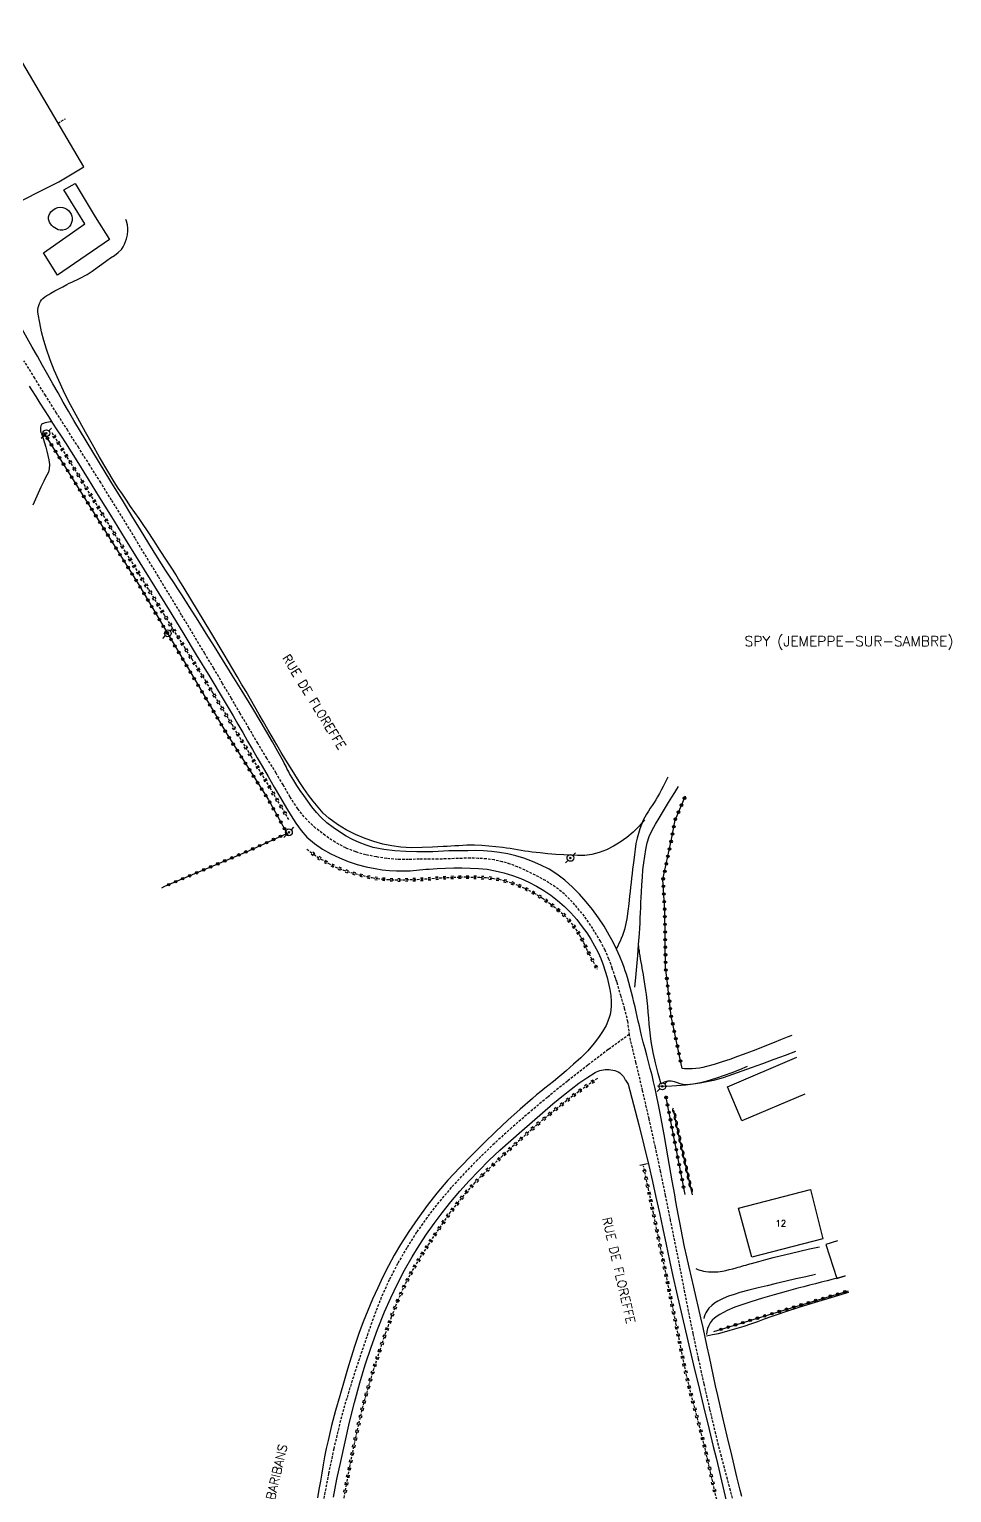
# Model space of a CAD drawing. Header units: millimetres. Extents: x 174000 to 175000, y 130000 to 130858.
# Drawn here: x 174373 to 174554.6, y 130569.5 to 130857.9 of the extents above; entities that cross this region are included whole.
import ezdxf
from ezdxf.enums import TextEntityAlignment as Align

# ---------------------------------------------------------------- set-up
doc = ezdxf.new("R2010")
doc.units = ezdxf.units.MM
doc.linetypes.add('DASHED', pattern=[0.75, 0.5, -0.25])
doc.layers.get('0').update_dxf_attribs({"linetype": 'CONTINUOUS'})
for name, color, linetype in [('W0001', 6, 'DASHED'), ('W0008', 7, 'CONTINUOUS'), ('W0017', 7, 'CONTINUOUS'), ('W0071', 7, 'CONTINUOUS'), ('W0101', 7, 'CONTINUOUS'), ('W0104', 1, 'CONTINUOUS'), ('W0112', 1, 'DASHED'), ('W0120', 7, 'CONTINUOUS'), ('W0130', 7, 'CONTINUOUS'), ('W0211', 2, 'CONTINUOUS'), ('W0214', 2, 'CONTINUOUS'), ('W0220', 5, 'DASHED'), ('W0310', 3, 'CONTINUOUS'), ('W0322', 7, 'CONTINUOUS'), ('W0323', 7, 'CONTINUOUS'), ('W0330', 7, 'CONTINUOUS'), ('W0473', 7, 'CONTINUOUS'), ('W0980', 7, 'CONTINUOUS'), ('W0989', 7, 'CONTINUOUS'), ('W0991', 7, 'CONTINUOUS')]:
    doc.layers.add(name, color=color, linetype=linetype)
doc.styles.get("Standard").update_dxf_attribs({"font": 'romans.shx', "width": 0.85})

# ---------------------------------------------------------------- blocks, each defined once
blk = doc.blocks.new('T473')
for p, q in [((-0.166667, 0.166667), (0.166667, -0.166667)), ((-0.166667, -0.166667), (0.166667, 0.166667)), ((0.500001, 0.500001), (1.000002, 1.000002)), ((-1.000002, -1.000002), (-0.500001, -0.500001))]:
    blk.add_line(p, q)
blk.add_ellipse((0, 0), major_axis=(0.471405, 0.471405), ratio=1, start_param=5.4977871438, end_param=11.780972451)
blk = doc.blocks.new('t310o')
at = {"color": 0, "linetype": 'Continuous'}
for centre, start, end in [((-0.5, 0.38), 216.8699, 323.1304), ((0.5, -0.37), 36.8699, 143.1303)]:
    blk.add_arc(centre, 0.625, start, end, dxfattribs=at)
blk = doc.blocks.new('t323o')
at = {"color": 0, "linetype": 'Continuous'}
for radius in [0.25, 0.15]:
    blk.add_circle((0, 0), radius, dxfattribs=at)
blk = doc.blocks.new('t322o')
at = {"color": 0, "linetype": 'Continuous'}
for radius in [0.25, 0.15]:
    blk.add_circle((0, 0), radius, dxfattribs=at)
blk = doc.blocks.new('t220o')
at = {"color": 0, "linetype": 'Continuous'}
for p, q in [((-0.25, 0.25), (0.25, 0.25)), ((-0.25, -0.25), (0.25, -0.25))]:
    blk.add_line(p, q, dxfattribs=at)

msp = doc.modelspace()

# ---------------------------------------------------------------- linework, layer by layer
at = {"layer": 'W0001'}
for points in [[(174488.38, 130671), (174487.8, 130672.84), (174487.13, 130674.65), (174486.36, 130676.43), (174485.47, 130678.15), (174483.96, 130680.66), (174482.29, 130683.09), (174480.43, 130685.37), (174478.35, 130687.46), (174476.57, 130688.89), (174474.65, 130690.12), (174472.65, 130691.19), (174470.61, 130692.18), (174469.15, 130692.81), (174467.66, 130693.38), (174466.13, 130693.84), (174464.56, 130694.18), (174462.98, 130694.39), (174461.4, 130694.5), (174459.81, 130694.53), (174458.22, 130694.5), (174456.65, 130694.45), (174455.07, 130694.39), (174453.49, 130694.35), (174451.92, 130694.34), (174449.79, 130694.33), (174447.65, 130694.27), (174445.5, 130694.28), (174443.37, 130694.46), (174441.32, 130694.78), (174439.27, 130695.2), (174437.26, 130695.78), (174435.32, 130696.56), (174433.21, 130697.68), (174431.21, 130698.99), (174429.33, 130700.48), (174427.6, 130702.13), (174425.84, 130704.26), (174424.33, 130706.59), (174422.95, 130708.98), (174421.56, 130711.32), (174419.75, 130714.24), (174417.98, 130717.17), (174416.23, 130720.11), (174414.49, 130723.07), (174412.76, 130726.02), (174411.03, 130728.98), (174409.29, 130731.93), (174407.53, 130734.87), (174402.97, 130742.45), (174398.4, 130750.02), (174393.8, 130757.58), (174389.17, 130765.11), (174387.03, 130768.56), (174384.87, 130771.99), (174382.7, 130775.41), (174380.53, 130778.83), (174378.35, 130782.26), (174376.19, 130785.68), (174374.04, 130789.12), (174371.91, 130792.57)], [(174488.38, 130671), (174488.45, 130670.76), (174488.52, 130670.52), (174488.59, 130670.27), (174488.66, 130670.03), (174489.4, 130667.52), (174490.16, 130664.99), (174490.78, 130662.42), (174491.12, 130659.79)], [(174491.12, 130659.79), (174487.01, 130656.81), (174482.95, 130653.75), (174478.95, 130650.61), (174475.01, 130647.4), (174471.48, 130644.44), (174467.99, 130641.43), (174464.57, 130638.33), (174461.26, 130635.11), (174458.63, 130632.4), (174456.08, 130629.62), (174453.62, 130626.74), (174451.31, 130623.75), (174449.24, 130620.8), (174447.31, 130617.75), (174445.51, 130614.63), (174443.85, 130611.43), (174442.3, 130607.98), (174440.93, 130604.46), (174439.67, 130600.9), (174438.45, 130597.33), (174437.26, 130593.78), (174436.12, 130590.2), (174435.06, 130586.61), (174434.08, 130582.99), (174432.93, 130578.14), (174431.91, 130573.26), (174430.97, 130568.36)], [(174511.63, 130567.7), (174511.05, 130569.93), (174510.46, 130572.15), (174509.87, 130574.38), (174509.29, 130576.6), (174508.72, 130578.83), (174508.17, 130581.07), (174507.01, 130586), (174505.88, 130590.94), (174504.79, 130595.89), (174503.73, 130600.84), (174503.27, 130603.03), (174502.83, 130605.23), (174502.39, 130607.42), (174501.96, 130609.62), (174501.54, 130611.81), (174501.11, 130614.01), (174500.68, 130616.21), (174500.24, 130618.4), (174499.27, 130623.2), (174498.3, 130628.01), (174497.31, 130632.81), (174496.28, 130637.6), (174495.04, 130643.16), (174493.77, 130648.71), (174492.46, 130654.26), (174491.12, 130659.79)]]:
    msp.add_lwpolyline(points, dxfattribs=at)
at = {"layer": 'W0008'}
for points in [[(174490.76, 130671), (174490.56, 130671.68), (174490.34, 130672.35), (174490.11, 130673.02), (174489.87, 130673.69), (174489.28, 130675.15), (174488.64, 130676.59), (174487.94, 130678.01), (174487.18, 130679.39), (174486.16, 130681.11), (174485.07, 130682.78), (174483.9, 130684.41), (174482.65, 130685.96), (174481.33, 130687.44), (174479.94, 130688.85), (174478.46, 130690.18), (174476.88, 130691.38), (174475.34, 130692.35), (174473.72, 130693.18), (174472.06, 130693.91), (174470.36, 130694.54), (174468.8, 130695.01), (174467.21, 130695.38), (174465.61, 130695.67), (174464, 130695.88), (174462.44, 130696), (174460.88, 130696.03), (174459.31, 130696.01), (174457.75, 130696), (174456.69, 130695.98), (174455.63, 130695.95), (174454.57, 130695.9), (174453.52, 130695.85), (174452.46, 130695.8), (174451.4, 130695.77), (174450.34, 130695.76), (174449.28, 130695.78), (174447.12, 130695.87), (174444.97, 130695.99), (174442.81, 130696.23), (174440.68, 130696.66), (174439.3, 130697.08), (174437.96, 130697.61), (174436.65, 130698.22), (174435.39, 130698.9), (174434.08, 130699.7), (174432.81, 130700.58), (174431.6, 130701.53), (174430.45, 130702.55), (174429.5, 130703.56), (174428.63, 130704.63), (174427.81, 130705.74), (174427.01, 130706.86), (174426.32, 130707.84), (174425.67, 130708.84), (174425.04, 130709.85), (174424.43, 130710.88), (174424.24, 130711.21), (174424.06, 130711.55), (174423.88, 130711.89), (174423.71, 130712.23), (174423.54, 130712.58), (174423.36, 130712.92), (174423.19, 130713.26), (174423.01, 130713.6), (174421.94, 130715.53), (174420.86, 130717.44), (174419.76, 130719.35), (174418.65, 130721.25), (174416.78, 130724.37), (174414.87, 130727.48), (174412.95, 130730.58), (174411.02, 130733.67), (174409.42, 130736.24), (174407.82, 130738.81), (174406.21, 130741.38), (174404.59, 130743.94), (174403.8, 130745.17), (174403, 130746.4), (174402.21, 130747.63), (174401.41, 130748.86), (174400.61, 130750.08), (174399.81, 130751.31), (174399.02, 130752.55), (174398.24, 130753.78), (174396.54, 130756.52), (174394.85, 130759.26), (174393.17, 130762.02), (174391.5, 130764.77), (174389.04, 130768.77), (174386.58, 130772.77), (174384.14, 130776.78), (174381.73, 130780.82), (174380.69, 130782.61), (174379.66, 130784.41), (174378.63, 130786.21), (174377.62, 130788.02), (174376.6, 130789.82), (174375.59, 130791.63), (174374.57, 130793.44), (174373.55, 130795.24), (174371.54, 130798.78)], [(174372.94, 130787.58), (174373.41, 130786.81), (174374.22, 130785.5), (174375.05, 130784.19), (174375.88, 130782.88), (174376.72, 130781.58), (174377.56, 130780.28), (174378.4, 130778.98), (174379.24, 130777.68), (174380.07, 130776.37), (174382.31, 130772.81), (174384.53, 130769.24), (174386.75, 130765.67), (174388.96, 130762.1), (174391.86, 130757.43), (174394.74, 130752.75), (174397.62, 130748.07), (174400.5, 130743.39), (174403.18, 130739.02), (174405.86, 130734.64), (174408.52, 130730.25), (174411.16, 130725.85), (174412.13, 130724.21), (174413.09, 130722.56), (174414.05, 130720.92), (174415, 130719.27), (174415.95, 130717.62), (174416.91, 130715.97), (174417.86, 130714.32), (174418.81, 130712.67), (174420.02, 130710.6), (174421.22, 130708.52), (174422.43, 130706.45), (174423.64, 130704.38)], [(174423.64, 130704.38), (174424.55, 130702.9), (174425.47, 130701.41), (174426.48, 130699.97), (174427.66, 130698.66), (174429.11, 130697.41), (174430.7, 130696.34), (174432.36, 130695.42), (174434.07, 130694.59), (174435.77, 130693.89), (174437.52, 130693.31), (174439.3, 130692.85), (174441.09, 130692.47), (174442.48, 130692.26), (174443.88, 130692.12), (174445.29, 130692.06), (174446.69, 130692.03), (174447.32, 130692.04), (174447.95, 130692.07), (174448.57, 130692.12), (174449.2, 130692.17), (174449.82, 130692.23), (174450.45, 130692.29), (174451.07, 130692.35), (174451.7, 130692.39), (174453.32, 130692.48), (174454.93, 130692.57), (174456.55, 130692.63), (174458.17, 130692.63), (174459.82, 130692.59), (174461.47, 130692.5), (174463.12, 130692.34), (174464.75, 130692.07), (174466.46, 130691.66), (174468.13, 130691.15), (174469.77, 130690.53), (174471.38, 130689.82), (174472.87, 130689.05), (174474.31, 130688.19), (174475.7, 130687.25), (174477.03, 130686.21), (174478.36, 130685.03), (174479.61, 130683.76), (174480.78, 130682.42), (174481.89, 130681.03), (174482.76, 130679.82), (174483.57, 130678.56), (174484.31, 130677.26), (174484.99, 130675.93), (174485.52, 130674.74), (174485.99, 130673.53), (174486.4, 130672.29), (174486.76, 130671.04), (174486.77, 130671.03), (174486.77, 130671.02), (174486.77, 130671.01), (174486.77, 130671)], [(174486.77, 130671), (174487.06, 130669.85), (174487.31, 130668.68), (174487.48, 130667.5), (174487.56, 130666.31), (174487.56, 130665.46), (174487.5, 130664.6), (174487.37, 130663.74), (174487.14, 130662.91), (174486.59, 130661.59), (174485.88, 130660.35), (174485.08, 130659.18), (174484.23, 130658.05), (174482.95, 130656.58), (174481.57, 130655.21), (174480.13, 130653.91), (174478.68, 130652.62), (174477.87, 130651.92), (174477.05, 130651.23), (174476.22, 130650.55), (174475.38, 130649.89), (174474.53, 130649.23), (174473.7, 130648.56), (174472.87, 130647.88), (174472.05, 130647.18), (174469.62, 130645.05), (174467.22, 130642.88), (174464.85, 130640.68), (174462.53, 130638.43), (174460.12, 130636.02), (174457.75, 130633.59), (174455.43, 130631.09), (174453.22, 130628.5), (174451.31, 130626.06), (174449.48, 130623.55), (174447.73, 130620.99), (174446.07, 130618.37), (174444.86, 130616.3), (174443.71, 130614.19), (174442.63, 130612.05), (174441.6, 130609.88), (174440.59, 130607.66), (174439.64, 130605.4), (174438.73, 130603.13), (174437.88, 130600.84), (174437.09, 130598.53), (174436.35, 130596.2), (174435.65, 130593.86), (174434.97, 130591.52), (174434.13, 130588.6), (174433.3, 130585.68), (174432.52, 130582.75), (174431.81, 130579.8), (174431.46, 130578.19), (174431.14, 130576.58), (174430.85, 130574.97), (174430.56, 130573.35), (174430.29, 130571.74), (174430.01, 130570.12), (174429.73, 130568.5)], [(174513.32, 130568.71), (174512.99, 130570), (174512.67, 130571.3), (174512.35, 130572.59), (174511.39, 130576.6), (174510.44, 130580.6), (174509.5, 130584.6), (174508.58, 130588.62), (174508.15, 130590.53), (174507.73, 130592.45), (174507.32, 130594.37), (174506.91, 130596.29), (174506.5, 130598.22), (174506.09, 130600.14), (174505.67, 130602.06), (174505.25, 130603.98), (174504.8, 130605.98), (174504.33, 130607.97), (174503.86, 130609.97), (174503.39, 130611.97), (174502.93, 130613.96), (174502.47, 130615.96), (174502.03, 130617.97), (174501.6, 130619.97), (174501.33, 130621.34), (174501.07, 130622.71), (174500.82, 130624.08), (174500.57, 130625.45), (174500.33, 130626.83), (174500.09, 130628.2), (174499.85, 130629.57), (174499.6, 130630.94), (174498.79, 130635.5), (174498, 130640.07), (174497.17, 130644.63), (174496.24, 130649.16), (174495.94, 130650.48), (174495.62, 130651.78), (174495.28, 130653.09), (174494.93, 130654.39), (174494.59, 130655.69), (174494.24, 130656.99), (174493.9, 130658.29), (174493.57, 130659.6), (174493.35, 130660.53), (174493.13, 130661.47), (174492.92, 130662.41), (174492.71, 130663.34), (174492.5, 130664.28), (174492.28, 130665.22), (174492.05, 130666.15), (174491.82, 130667.08), (174491.56, 130668.06), (174491.3, 130669.04), (174491.04, 130670.02), (174490.76, 130671)], [(174432.86, 130568.63), (174433.56, 130572.14), (174434.3, 130575.64), (174435.16, 130579.53), (174436.05, 130583.41), (174437.01, 130587.27), (174438.07, 130591.11), (174439.15, 130594.66), (174440.3, 130598.18), (174441.56, 130601.67), (174442.93, 130605.12), (174444.15, 130607.9), (174445.46, 130610.64), (174446.85, 130613.34), (174448.35, 130615.99), (174449.73, 130618.23), (174451.19, 130620.42), (174452.73, 130622.56), (174454.31, 130624.66), (174456.02, 130626.81), (174457.79, 130628.91), (174459.62, 130630.95), (174461.5, 130632.95), (174463.55, 130634.99), (174465.66, 130636.96), (174467.81, 130638.89), (174469.96, 130640.81), (174471.99, 130642.6), (174474.03, 130644.38), (174476.09, 130646.13), (174478.2, 130647.82), (174479.7, 130649), (174481.21, 130650.17), (174482.77, 130651.28), (174484.41, 130652.27), (174484.71, 130652.42), (174485.02, 130652.56), (174485.34, 130652.68), (174485.67, 130652.77), (174486.04, 130652.84), (174486.42, 130652.88), (174486.79, 130652.89), (174487.17, 130652.87), (174487.53, 130652.84), (174487.9, 130652.79), (174488.27, 130652.71), (174488.62, 130652.58), (174488.95, 130652.41), (174489.26, 130652.21), (174489.54, 130651.98), (174489.81, 130651.72), (174489.9, 130651.61), (174489.98, 130651.5), (174490.06, 130651.38), (174490.12, 130651.25), (174490.19, 130651.13), (174490.25, 130651), (174490.32, 130650.88), (174490.39, 130650.76), (174490.52, 130650.57), (174490.64, 130650.38), (174490.76, 130650.19), (174490.89, 130650)], [(174490.89, 130650), (174491.96, 130646), (174493, 130641.99), (174494, 130637.97), (174494.97, 130633.95), (174495.69, 130630.84), (174496.38, 130627.73), (174497.06, 130624.62), (174497.72, 130621.5), (174498.38, 130618.38), (174499.04, 130615.27), (174499.72, 130612.15), (174500.41, 130609.04), (174501.53, 130604.24), (174502.67, 130599.43), (174503.82, 130594.64), (174504.97, 130589.84), (174505.51, 130587.59), (174506.05, 130585.34), (174506.59, 130583.09), (174507.14, 130580.85), (174507.68, 130578.6), (174508.22, 130576.35), (174508.75, 130574.1), (174509.28, 130571.85), (174510.46, 130566.77)]]:
    msp.add_lwpolyline(points, dxfattribs=at)
at = {"layer": 'W0017'}
for points in [[(174498.75, 130710.47), (174498.49, 130709.98), (174498.14, 130709.31), (174497.79, 130708.64), (174497.44, 130707.97), (174497.08, 130707.3), (174496.71, 130706.64), (174496.37, 130706.06), (174496.01, 130705.49), (174495.64, 130704.93), (174495.26, 130704.37), (174494.9, 130703.8), (174494.54, 130703.22), (174494.21, 130702.64), (174493.9, 130702.03), (174493.53, 130701.17), (174493.21, 130700.3), (174492.93, 130699.41), (174492.69, 130698.51), (174492.46, 130697.42), (174492.29, 130696.33), (174492.15, 130695.23), (174492.01, 130694.13), (174491.9, 130693.25), (174491.8, 130692.37), (174491.7, 130691.49), (174491.6, 130690.6), (174491.51, 130689.72), (174491.41, 130688.84), (174491.31, 130687.96), (174491.2, 130687.07), (174491.02, 130685.57), (174490.85, 130684.06), (174490.64, 130682.55), (174490.34, 130681.06), (174490.18, 130680.46), (174489.99, 130679.86), (174489.78, 130679.28), (174489.55, 130678.7), (174489.34, 130678.19), (174489.11, 130677.7), (174488.87, 130677.21), (174488.61, 130676.73)], [(174492.42, 130671), (174492.62, 130673.18), (174492.81, 130675.36), (174492.98, 130677.54), (174493.14, 130679.72), (174493.2, 130680.73), (174493.26, 130681.75), (174493.3, 130682.77), (174493.35, 130683.79), (174493.39, 130684.81), (174493.44, 130685.82), (174493.49, 130686.84), (174493.55, 130687.86), (174493.63, 130689.31), (174493.72, 130690.76), (174493.83, 130692.21), (174494, 130693.65), (174494.19, 130694.95), (174494.4, 130696.25), (174494.68, 130697.54), (174495.08, 130698.8), (174495.63, 130700.05), (174496.29, 130701.24), (174497, 130702.39), (174497.7, 130703.55), (174498.28, 130704.55), (174498.88, 130705.54), (174499.49, 130706.53), (174500.11, 130707.51), (174500.51, 130708.13), (174500.84, 130708.63)], [(174492.23, 130669.12), (174492.42, 130671)], [(174514.34, 130653.46), (174512.86, 130652.83), (174511.37, 130652.23), (174509.86, 130651.68), (174508.34, 130651.17), (174507.3, 130650.84), (174506.24, 130650.54), (174505.18, 130650.27), (174504.1, 130650.06), (174502.26, 130649.8), (174500.41, 130649.64), (174498.56, 130649.57), (174496.7, 130649.59)], [(174504.26, 130613.65), (174504.63, 130613.5), (174505.01, 130613.37), (174505.39, 130613.26), (174505.78, 130613.17), (174506.25, 130613.08), (174506.72, 130613.03), (174507.2, 130613), (174507.67, 130612.99), (174508.12, 130613), (174508.57, 130613.04), (174509.02, 130613.09), (174509.47, 130613.16), (174510.15, 130613.29), (174510.83, 130613.45), (174511.51, 130613.63), (174512.18, 130613.8), (174512.56, 130613.91), (174512.95, 130614.02), (174513.33, 130614.13), (174513.71, 130614.24), (174514.09, 130614.36), (174514.47, 130614.47), (174514.86, 130614.58), (174515.24, 130614.69), (174516.64, 130615.07), (174518.05, 130615.45), (174519.46, 130615.81), (174520.87, 130616.17), (174522.8, 130616.64), (174524.73, 130617.1), (174526.66, 130617.54), (174528.6, 130617.97)], [(174527.85, 130612.49), (174525.91, 130612.06), (174523.97, 130611.61), (174522.03, 130611.16), (174520.09, 130610.7), (174518.3, 130610.28), (174516.5, 130609.87), (174514.71, 130609.42), (174512.94, 130608.91), (174511.83, 130608.57), (174510.71, 130608.22), (174509.6, 130607.79), (174508.56, 130607.24), (174507.95, 130606.83), (174507.37, 130606.37), (174506.84, 130605.84), (174506.39, 130605.26), (174506.19, 130604.92), (174506.03, 130604.55), (174505.92, 130604.17), (174505.85, 130603.79)]]:
    msp.add_lwpolyline(points, dxfattribs=at)
at = {"layer": 'W0071'}
msp.add_lwpolyline([(174377.42, 130780.52), (174377.09, 130780.5), (174376.75, 130780.46), (174376.42, 130780.4), (174376.1, 130780.32), (174375.92, 130780.28), (174375.73, 130780.23), (174375.55, 130780.16), (174375.39, 130780.03), (174375.24, 130779.76), (174375.16, 130779.47), (174375.14, 130779.17), (174375.15, 130778.89), (174375.16, 130778.78), (174375.19, 130778.67), (174375.22, 130778.56), (174375.26, 130778.45), (174375.3, 130778.35), (174375.34, 130778.25), (174375.38, 130778.15), (174375.42, 130778.04), (174375.69, 130777.22), (174375.96, 130776.39), (174376.22, 130775.56), (174376.44, 130774.72), (174376.63, 130773.88), (174376.82, 130773.03), (174376.94, 130772.14), (174376.9, 130771.26), (174376.72, 130770.61), (174376.43, 130769.99), (174376.1, 130769.41), (174375.81, 130768.83), (174375.26, 130767.64), (174374.72, 130766.46), (174374.17, 130765.27), (174373.63, 130764.08)], dxfattribs=at)
at = {"layer": 'W0101'}
msp.add_lwpolyline([(174515.29, 130615.91), (174512.64, 130625.55), (174526.83, 130629.24), (174529.26, 130619.54)], close=True, dxfattribs=at)
at = {"layer": 'W0104'}
for points in [[(174361.72, 130816.86), (174368.95, 130821.05), (174368.24, 130822.48), (174378.75, 130827.84), (174383.7, 130830.77), (174367.76, 130857.89), (174363.02, 130855.54), (174362.38, 130856.79), (174356.74, 130853.52), (174367.7, 130834.16), (174363.22, 130831.79), (174359.41, 130838.36), (174360.15, 130838.87), (174357.92, 130842.92), (174357.21, 130842.48), (174351.4, 130852.55), (174348.32, 130853.72), (174346.07, 130854.13), (174346.07, 130854.13)], [(174510.47, 130649.49), (174524.12, 130655.3)], [(174525.73, 130648.06), (174513.32, 130642.78), (174510.47, 130649.49)], [(174532.15, 130619.14), (174529.83, 130618.4), (174531.99, 130611.73)], [(174531.99, 130611.73), (174533.69, 130612.23)]]:
    msp.add_lwpolyline(points, dxfattribs=at)
msp.add_lwpolyline([(174382.03, 130827.5), (174385.96, 130820.95), (174388.78, 130816.47), (174378.51, 130809.45), (174375.77, 130813.81), (174383.91, 130819.53), (174379.74, 130826.27)], close=True, dxfattribs=at)
at = {"layer": 'W0112'}
msp.add_lwpolyline([(174378.62, 130839.41), (174380.08, 130840.23)], dxfattribs=at)
at = {"layer": 'W0120'}
msp.add_lwpolyline([(174494.74, 130634.28), (174493.21, 130633.99)], dxfattribs=at)
at = {"layer": 'W0130'}
msp.add_lwpolyline([(174376.81, 130820.28, -0.150737), (174376.82, 130821.15, -0.095315), (174377.23, 130821.89, -0.216302), (174379.11, 130822.82, -0.204189), (174380.7, 130822.17, -0.186916), (174381.39, 130820.64, -0.202853), (174380.9, 130819.05, -0.255566), (174379.07, 130818.29, -0.283584), (174376.81, 130820.28)], format="xyb", dxfattribs=at)
at = {"layer": 'W0211'}
msp.add_lwpolyline([(174523.16, 130659.61), (174522.23, 130659.23), (174520.94, 130658.72), (174519.65, 130658.21), (174517.86, 130657.5), (174516.07, 130656.78), (174514.27, 130656.09), (174512.46, 130655.42), (174510.95, 130654.89), (174509.43, 130654.37), (174507.89, 130653.88), (174506.34, 130653.47), (174505.64, 130653.31), (174504.94, 130653.17), (174504.23, 130653.07), (174503.51, 130653), (174503.01, 130652.99), (174502.52, 130653), (174502.02, 130653.03), (174501.53, 130653.09)], dxfattribs=at)
at = {"layer": 'W0214'}
for points in [[(174494.02, 130671), (174493.92, 130671.61), (174493.81, 130672.22), (174493.7, 130672.84), (174493.6, 130673.45), (174493.49, 130674.06), (174493.38, 130674.67), (174493.28, 130675.29), (174493.18, 130675.9), (174493.12, 130676.3), (174493.05, 130676.7), (174492.99, 130677.1), (174492.93, 130677.51)], [(174497.42, 130650.03), (174496.84, 130652.09), (174496.32, 130654.18), (174495.87, 130656.27), (174495.48, 130658.38), (174495.31, 130659.54), (174495.17, 130660.69), (174495.06, 130661.85), (174494.97, 130663.01), (174494.88, 130664.18), (174494.79, 130665.33), (174494.68, 130666.49), (174494.54, 130667.65), (174494.42, 130668.49), (174494.3, 130669.33), (174494.16, 130670.16), (174494.02, 130671)], [(174523.86, 130656.44), (174521.85, 130655.66), (174519.61, 130654.83), (174517.37, 130654.03), (174515.12, 130653.23), (174513.3, 130652.57), (174511.47, 130651.9), (174509.63, 130651.27), (174507.76, 130650.75), (174506.42, 130650.45), (174505.08, 130650.2), (174503.73, 130650.02), (174502.36, 130649.9), (174501.77, 130649.94), (174501.18, 130650.09), (174500.62, 130650.28), (174500.07, 130650.45), (174499.41, 130650.56), (174498.73, 130650.57), (174498.04, 130650.42), (174497.42, 130650.05), (174497.42, 130650.04), (174497.42, 130650.04), (174497.42, 130650.03), (174497.42, 130650.03)], [(174533.69, 130612.2), (174533.56, 130612.16), (174532.42, 130611.84), (174531.27, 130611.54), (174530.12, 130611.24), (174528.96, 130610.95), (174527.81, 130610.67), (174526.66, 130610.38), (174525.51, 130610.08), (174524.36, 130609.77), (174522.03, 130609.14), (174519.7, 130608.5), (174517.38, 130607.83), (174515.08, 130607.08), (174513.52, 130606.56), (174511.96, 130606.02), (174510.42, 130605.39), (174508.95, 130604.6), (174508.44, 130604.26), (174507.94, 130603.89), (174507.49, 130603.46), (174507.1, 130602.96), (174506.8, 130602.43), (174506.57, 130601.86), (174506.42, 130601.27), (174506.35, 130600.66)]]:
    msp.add_lwpolyline(points, dxfattribs=at)
at = {"layer": 'W0220'}
for points in [[(174424.1, 130702.13), (174420.38, 130708.4), (174416.64, 130714.66), (174412.88, 130720.9), (174409.1, 130727.13), (174407.77, 130729.31), (174406.43, 130731.48), (174405.08, 130733.65), (174403.73, 130735.82), (174402.38, 130737.98), (174401.03, 130740.15), (174399.68, 130742.31), (174398.34, 130744.48), (174396.46, 130747.53), (174394.59, 130750.57), (174392.72, 130753.62), (174390.85, 130756.67), (174388.99, 130759.72), (174387.12, 130762.77), (174385.24, 130765.81), (174383.37, 130768.86), (174381.89, 130771.25), (174380.4, 130773.64), (174378.92, 130776.02), (174377.43, 130778.4)], [(174427.65, 130696.33), (174428.98, 130695.3), (174430.39, 130694.37), (174431.85, 130693.52), (174433.36, 130692.78), (174434.85, 130692.17), (174436.38, 130691.68), (174437.93, 130691.26), (174439.48, 130690.9), (174440.5, 130690.7), (174441.53, 130690.53), (174442.57, 130690.41), (174443.6, 130690.33), (174445.04, 130690.27), (174446.48, 130690.27), (174447.91, 130690.31), (174449.34, 130690.36), (174450.07, 130690.39), (174450.8, 130690.44), (174451.52, 130690.49), (174452.25, 130690.54), (174452.98, 130690.6), (174453.7, 130690.65), (174454.43, 130690.7), (174455.16, 130690.73), (174456.49, 130690.78), (174457.82, 130690.82), (174459.15, 130690.84), (174460.49, 130690.81), (174461.72, 130690.76), (174462.96, 130690.7), (174464.2, 130690.58), (174465.43, 130690.37), (174466.76, 130690.04), (174468.07, 130689.64), (174469.35, 130689.16), (174470.6, 130688.6), (174472.34, 130687.69), (174474.02, 130686.67), (174475.64, 130685.55), (174477.17, 130684.32), (174478.23, 130683.34), (174479.21, 130682.29), (174480.12, 130681.18), (174480.96, 130680.01), (174481.29, 130679.5), (174481.59, 130678.98), (174481.87, 130678.45), (174482.14, 130677.91), (174482.39, 130677.36), (174482.65, 130676.82), (174482.91, 130676.28), (174483.18, 130675.74), (174483.59, 130674.97), (174484, 130674.19), (174484.41, 130673.42), (174484.83, 130672.65)], [(174484.85, 130651.12), (174482.43, 130649.42), (174480.05, 130647.67), (174477.71, 130645.87), (174475.4, 130644.03), (174473.05, 130642.06), (174470.74, 130640.05), (174468.47, 130637.99), (174466.23, 130635.91), (174464.37, 130634.17), (174462.53, 130632.41), (174460.73, 130630.6), (174459.02, 130628.71), (174457.41, 130626.76), (174455.88, 130624.75), (174454.42, 130622.68), (174453, 130620.6), (174451.38, 130618.13), (174449.79, 130615.64), (174448.29, 130613.09), (174446.92, 130610.46), (174445.5, 130607.31), (174444.25, 130604.09), (174443.09, 130600.84), (174441.98, 130597.58), (174441.02, 130594.65), (174440.11, 130591.71), (174439.26, 130588.75), (174438.47, 130585.78), (174437.78, 130582.94), (174437.15, 130580.09), (174436.56, 130577.23), (174435.99, 130574.37), (174435.39, 130571.15), (174434.82, 130567.92)], [(174508.36, 130568.14), (174508.04, 130569.52), (174507.73, 130570.91), (174507.42, 130572.29), (174507.11, 130573.68), (174506.8, 130575.06), (174506.49, 130576.44), (174506.17, 130577.83), (174505.84, 130579.21), (174505.45, 130580.77), (174505.05, 130582.33), (174504.64, 130583.88), (174504.23, 130585.44), (174503.81, 130586.99), (174503.41, 130588.55), (174503.01, 130590.11), (174502.64, 130591.68), (174502.02, 130594.5), (174501.44, 130597.33), (174500.88, 130600.17), (174500.31, 130603.01), (174500, 130604.54), (174499.69, 130606.07), (174499.38, 130607.6), (174499.07, 130609.13), (174498.77, 130610.65), (174498.46, 130612.18), (174498.15, 130613.71), (174497.83, 130615.24), (174496.87, 130619.91), (174495.91, 130624.58), (174494.93, 130629.25), (174493.95, 130633.92)]]:
    msp.add_lwpolyline(points, dxfattribs=at)
at = {"layer": 'W0310'}
msp.add_lwpolyline([(174503.6, 130628.2), (174503.05, 130630.5), (174502.51, 130632.8), (174501.99, 130635.11), (174501.47, 130637.41), (174501.06, 130639.27), (174500.66, 130641.13), (174500.27, 130642.99), (174499.89, 130644.85)], dxfattribs=at)
at = {"layer": 'W0322'}
for points in [[(174375.78, 130778.45), (174384.26, 130764.91), (174394.54, 130748.41), (174401.95, 130735.83), (174411.91, 130718.94), (174420.05, 130706.05), (174423.95, 130699.03)], [(174498.52, 130671), (174498.3, 130672.93), (174498.13, 130684.24), (174497.78, 130690.31), (174499.4, 130697.97), (174500.15, 130702.05), (174502.21, 130706.81)], [(174501.53, 130653.09), (174499.39, 130663.38), (174498.52, 130671)], [(174507.77, 130601.25), (174522.42, 130605.74), (174534.34, 130609.28)]]:
    msp.add_lwpolyline(points, dxfattribs=at)
at = {"layer": 'W0323'}
for points in [[(174399.04, 130688.72), (174399.67, 130689), (174416.32, 130696.07), (174423.66, 130699.39)], [(174502.12, 130628.24), (174498.33, 130647.68)]]:
    msp.add_lwpolyline(points, dxfattribs=at)
at = {"layer": 'W0330'}
for points in [[(174374.7, 130801.76), (174374.66, 130802.19), (174374.66, 130802.62), (174374.72, 130803.05), (174374.83, 130803.47), (174374.97, 130803.85), (174375.16, 130804.21), (174375.38, 130804.54), (174375.65, 130804.85), (174376, 130805.16), (174376.4, 130805.41), (174376.82, 130805.63), (174377.22, 130805.86), (174377.99, 130806.31), (174378.77, 130806.74), (174379.55, 130807.16), (174380.34, 130807.58), (174380.84, 130807.83), (174381.34, 130808.07), (174381.84, 130808.3), (174382.35, 130808.53), (174382.85, 130808.77), (174383.35, 130809.01), (174383.85, 130809.27), (174384.33, 130809.54), (174385.34, 130810.2), (174386.31, 130810.91), (174387.27, 130811.63), (174388.23, 130812.35), (174388.96, 130812.85), (174389.72, 130813.33), (174390.45, 130813.87), (174391.1, 130814.51), (174391.44, 130815), (174391.71, 130815.52), (174391.93, 130816.07), (174392.11, 130816.62), (174392.18, 130816.87), (174392.24, 130817.13), (174392.29, 130817.38), (174392.33, 130817.64), (174392.36, 130817.9), (174392.38, 130818.16), (174392.39, 130818.42), (174392.38, 130818.68), (174392.29, 130819.37), (174392.12, 130820.05), (174392.01, 130820.42)], [(174494.13, 130702.07), (174493.08, 130700.84), (174491.93, 130699.69), (174490.69, 130698.64), (174489.37, 130697.7), (174488.05, 130696.91), (174486.67, 130696.21), (174485.24, 130695.65), (174483.74, 130695.24), (174482.36, 130695.06), (174480.97, 130695.05), (174479.59, 130695.13), (174478.23, 130695.2), (174476.68, 130695.28), (174475.12, 130695.4), (174473.58, 130695.56), (174472.03, 130695.73), (174471.3, 130695.83), (174470.58, 130695.93), (174469.86, 130696.05), (174469.14, 130696.17), (174468.41, 130696.29), (174467.69, 130696.41), (174466.97, 130696.52), (174466.24, 130696.61), (174464.85, 130696.77), (174463.46, 130696.92), (174462.07, 130697.03), (174460.67, 130697.09), (174459.9, 130697.09), (174459.12, 130697.07), (174458.34, 130697.04), (174457.57, 130696.99), (174456.79, 130696.94), (174456.02, 130696.89), (174455.24, 130696.85), (174454.47, 130696.82), (174452.4, 130696.73), (174450.32, 130696.62), (174448.24, 130696.58), (174446.16, 130696.71), (174444.37, 130696.96), (174442.59, 130697.32), (174440.84, 130697.8), (174439.13, 130698.4), (174437.24, 130699.2), (174435.4, 130700.12), (174433.64, 130701.18), (174431.98, 130702.39), (174430.85, 130703.42), (174429.83, 130704.56), (174428.88, 130705.75), (174427.96, 130706.95), (174427.02, 130708.26), (174426.13, 130709.62), (174425.27, 130711), (174424.41, 130712.38), (174423.49, 130713.87), (174422.59, 130715.38), (174421.7, 130716.9), (174420.81, 130718.42), (174419.94, 130719.9), (174419.08, 130721.39), (174418.22, 130722.88), (174417.37, 130724.37), (174416.51, 130725.87), (174415.65, 130727.36), (174414.79, 130728.84), (174413.92, 130730.33), (174411.33, 130734.7), (174408.73, 130739.06), (174406.11, 130743.4), (174403.47, 130747.74), (174402.93, 130748.63), (174402.38, 130749.52), (174401.82, 130750.41), (174401.27, 130751.29), (174400.02, 130753.24), (174398.76, 130755.19), (174397.5, 130757.13), (174396.22, 130759.06), (174395.41, 130760.27), (174394.59, 130761.47), (174393.76, 130762.67), (174392.93, 130763.86), (174392.11, 130765.06), (174391.29, 130766.26), (174390.49, 130767.47), (174389.71, 130768.7), (174388.23, 130771.12), (174386.8, 130773.57), (174385.41, 130776.04), (174384.03, 130778.52), (174382.91, 130780.52), (174381.79, 130782.54), (174380.71, 130784.57), (174379.7, 130786.64), (174378.77, 130788.65), (174377.89, 130790.69), (174377.07, 130792.76), (174376.35, 130794.86), (174375.83, 130796.56), (174375.39, 130798.28), (174375.01, 130800.01), (174374.7, 130801.76)], [(174506.38, 130600.41), (174507.55, 130600.64), (174508.71, 130600.89), (174509.87, 130601.18), (174511.02, 130601.49), (174512.38, 130601.89), (174513.74, 130602.33), (174515.09, 130602.78), (174516.43, 130603.26), (174517.77, 130603.73), (174519.11, 130604.21), (174520.45, 130604.67), (174521.8, 130605.12), (174524.82, 130606.09), (174527.85, 130607.03), (174530.89, 130607.96), (174533.92, 130608.88), (174534.4, 130609.02)]]:
    msp.add_lwpolyline(points, dxfattribs=at)

# ---------------------------------------------------------------- block references
at = {"layer": 'W0220'}
for p, rotation in [((174377.92, 130777.62), 121.9912846780733), ((174378.71, 130776.35), 121.9912846780733), ((174379.51, 130775.08), 121.913418549752), ((174380.3, 130773.8), 121.913418549752), ((174381.09, 130772.53), 121.8355475633305), ((174381.88, 130771.26), 121.8355475633305), ((174382.67, 130769.98), 121.7576717178958), ((174383.46, 130768.7), 121.6720334045659), ((174384.25, 130767.43), 121.6720334045659), ((174385.04, 130766.15), 121.6720334045659), ((174385.82, 130764.87), 121.5888341760264), ((174386.61, 130763.6), 121.5888341760264), ((174387.39, 130762.32), 121.5302588402999), ((174388.18, 130761.04), 121.5302588402999), ((174388.96, 130759.76), 121.5302588402999), ((174389.75, 130758.48), 121.4963074602161), ((174390.53, 130757.2), 121.4963074602161), ((174391.31, 130755.92), 121.4918746161476), ((174392.1, 130754.64), 121.4918746161476), ((174392.88, 130753.37), 121.5169603340284), ((174393.66, 130752.09), 121.5169603340284), ((174394.45, 130750.81), 121.5169603340284), ((174395.23, 130749.53), 121.5666700796165), ((174396.02, 130748.25), 121.5666700796165), ((174396.8, 130746.97), 121.6410037989751), ((174397.59, 130745.7), 121.6410037989751), ((174398.38, 130744.42), 121.7516858891793), ((174399.17, 130743.14), 121.7516858891793), ((174399.96, 130741.87), 121.8687253790091), ((174400.75, 130740.6), 121.8687253790091), ((174401.54, 130739.32), 121.9379841709318), ((174402.34, 130738.05), 121.9379841709318), ((174403.13, 130736.78), 121.9594619833467), ((174403.92, 130735.5), 121.9214980721232), ((174404.72, 130734.23), 121.9214980721232), ((174405.51, 130732.96), 121.8240933353366), ((174406.3, 130731.68), 121.8240933353366), ((174407.09, 130730.41), 121.6789100067659), ((174407.88, 130729.13), 121.4859486759994), ((174408.66, 130727.85), 121.4859486759994), ((174409.44, 130726.57), 121.2735760154722), ((174410.22, 130725.29), 121.2735760154722), ((174411, 130724.01), 121.2735760154722), ((174411.78, 130722.72), 121.2735760154722), ((174412.56, 130721.44), 121.2735760154722), ((174413.33, 130720.16), 121.0615837432883), ((174414.11, 130718.87), 121.0615837432883), ((174414.88, 130717.59), 121.0615837432883), ((174415.65, 130716.3), 121.0615837432883), ((174416.43, 130715.02), 121.0615837432883), ((174417.2, 130713.73), 120.8495951619414), ((174417.97, 130712.44), 120.8495951619414), ((174418.74, 130711.16), 120.8495951619414), ((174419.5, 130709.87), 120.8495951619414), ((174420.27, 130708.58), 120.8495951619414), ((174421.04, 130707.29), 120.63761027156), ((174421.8, 130706), 120.63761027156), ((174422.57, 130704.71), 120.63761027156), ((174423.33, 130703.42), 120.63761027156), ((174428.84, 130695.41), 322.5957626930126), ((174430.08, 130694.57), 326.2961505889165), ((174431.36, 130693.8), 329.9965370535211), ((174432.69, 130693.11), 333.6969220847141), ((174434.06, 130692.49), 337.8708982856211), ((174435.47, 130691.97), 342.036886065156), ((174436.9, 130691.54), 345.037390211713), ((174438.35, 130691.16), 346.865139575075), ((174439.82, 130690.83), 348.7625040664387), ((174441.29, 130690.57), 351.1354641797796), ((174442.78, 130690.4), 355.2806258429819), ((174444.28, 130690.3), 357.6630728078649), ((174445.78, 130690.27), 0.1183066588099093), ((174447.28, 130690.29), 1.55848758194448), ((174448.78, 130690.34), 1.980977363596308), ((174450.28, 130690.4), 3.386003595822635), ((174451.77, 130690.51), 4.375312487561866), ((174453.27, 130690.62), 4.11525724606796), ((174454.77, 130690.71), 2.718614055021368), ((174456.26, 130690.77), 2.167398920980236), ((174457.76, 130690.82), 1.736123240397675), ((174459.26, 130690.83), 358.8930604347385), ((174460.76, 130690.8), 357.8043061339299), ((174462.26, 130690.73), 356.9649436340459), ((174463.76, 130690.62), 354.4833302217147), ((174465.24, 130690.4), 350.3712276526932), ((174466.7, 130690.06), 346.2650527967582), ((174468.13, 130689.62), 339.3322562773319), ((174469.53, 130689.07), 335.7991409716961), ((174470.89, 130688.44), 332.4011034573955), ((174472.22, 130687.75), 332.4011034573955), ((174473.51, 130686.98), 329.018535182234), ((174474.76, 130686.16), 325.303309575447), ((174475.98, 130685.28), 321.2561551371678), ((174477.15, 130684.34), 321.2561551371678), ((174478.25, 130683.32), 312.9924406215041), ((174479.27, 130682.22), 309.3010957982623), ((174480.21, 130681.05), 305.9823923214935), ((174481.08, 130679.83), 302.8328774730658), ((174481.83, 130678.53), 297.7022844897142), ((174482.48, 130677.18), 295.1755579425483), ((174483.14, 130675.84), 296.9681731779862), ((174483.84, 130674.51), 297.8864279284699), ((174484.54, 130673.18), 298.1269168946796), ((174480.26, 130647.82), 216.3404777786907), ((174481.47, 130648.71), 216.3404777786907), ((174482.68, 130649.6), 215.1943595788188), ((174483.91, 130650.46), 215.1943595788188), ((174476.7, 130645.07), 218.6326972979181), ((174477.88, 130646), 217.4865903517932), ((174479.07, 130646.91), 217.4865903517932), ((174473.23, 130642.21), 219.8733716880082), ((174474.38, 130643.17), 219.8733716880082), ((174475.53, 130644.13), 218.6326972979181), ((174469.85, 130639.24), 222.1174054264357), ((174470.96, 130640.24), 221.1120178869816), ((174472.09, 130641.23), 221.1120178869816), ((174466.53, 130636.2), 222.8894371472961), ((174467.63, 130637.22), 222.8894371472961), ((174468.73, 130638.23), 222.1174054264357), ((174464.34, 130634.14), 223.6837813585631), ((174465.44, 130635.17), 223.2341982302979), ((174461.13, 130631), 225.180806469361), ((174462.18, 130632.06), 225.180806469361), ((174463.26, 130633.11), 223.6837813585631), ((174494.17, 130632.89), 101.8472409506896), ((174494.48, 130631.42), 101.8472409506896), ((174458.13, 130627.64), 230.5200684899606), ((174459.09, 130628.8), 227.7223692553283), ((174460.1, 130629.9), 227.7223692553283), ((174494.79, 130629.95), 101.8472409506896), ((174495.09, 130628.48), 101.7737768292225), ((174456.29, 130625.28), 232.8890226268114), ((174457.19, 130626.47), 232.8890226268114), ((174495.4, 130627.01), 101.7737768292225), ((174495.7, 130625.55), 101.7737768292225), ((174454.53, 130622.84), 234.6481492477979), ((174455.4, 130624.07), 234.6481492477979), ((174496.01, 130624.08), 101.7003113149283), ((174496.31, 130622.61), 101.7003113149283), ((174452.02, 130619.11), 236.5645167740883), ((174452.85, 130620.36), 236.5645167740883), ((174453.69, 130621.6), 235.796285069254), ((174496.62, 130621.14), 101.7003113149283), ((174496.92, 130619.67), 101.6268444063789), ((174450.39, 130616.59), 237.5895311534487), ((174451.2, 130617.86), 237.5895311534487), ((174497.22, 130618.2), 101.6268444063789), ((174497.53, 130616.73), 101.6268444063789), ((174448.84, 130614.02), 239.53631038868), ((174449.6, 130615.32), 239.53631038868), ((174497.83, 130615.26), 101.6268444063789), ((174498.13, 130613.79), 101.5486589060544), ((174447.4, 130611.39), 242.4019297677846), ((174448.1, 130612.72), 242.4019297677846), ((174498.43, 130612.32), 101.4744185354897), ((174498.73, 130610.85), 101.4210928564941), ((174445.5, 130607.31), 245.743593372871), ((174446.12, 130608.68), 245.743593372871), ((174446.73, 130610.05), 245.743593372871), ((174499.02, 130609.38), 101.388681911373), ((174499.32, 130607.91), 101.3811686412228), ((174444.41, 130604.52), 248.7030222950199), ((174444.96, 130605.92), 248.7030222950199), ((174499.61, 130606.44), 101.3985530770071), ((174499.91, 130604.97), 101.4368523328719), ((174443.4, 130601.7), 250.5074571316169), ((174443.9, 130603.11), 250.5074571316169), ((174500.21, 130603.5), 101.4960663811938), ((174500.51, 130602.03), 101.3322805559564), ((174442.42, 130598.86), 251.1526148479223), ((174442.9, 130600.28), 251.1526148479223), ((174500.8, 130600.56), 101.3322805559564), ((174501.09, 130599.09), 101.1611642973493), ((174441.47, 130596.02), 251.7954368001947), ((174441.93, 130597.44), 251.7954368001947), ((174501.38, 130597.62), 101.1611642973493), ((174501.68, 130596.15), 101.5312723186527), ((174440.56, 130593.16), 252.9088960015799), ((174441, 130594.59), 252.9088960015799), ((174501.98, 130594.68), 101.5312723186527), ((174502.3, 130593.21), 102.4424122735267), ((174439.7, 130590.28), 253.9996708800156), ((174440.12, 130591.72), 252.9088960015799), ((174502.62, 130591.75), 102.4424122735267), ((174502.97, 130590.29), 103.40112618724), ((174438.9, 130587.39), 255.0677604397812), ((174439.29, 130588.84), 253.9996708800156), ((174503.33, 130588.83), 104.1018419667511), ((174503.71, 130587.38), 104.6059501644419), ((174438.16, 130584.48), 256.3140394135672), ((174438.51, 130585.94), 255.0677604397812), ((174504.09, 130585.93), 104.9134161815011), ((174504.48, 130584.48), 104.9873082055534), ((174437.48, 130581.56), 257.5656765642763), ((174437.8, 130583.03), 256.3140394135672), ((174504.87, 130583.03), 104.8275980237985), ((174505.25, 130581.58), 104.4711704035223), ((174436.85, 130578.63), 258.3773006588947), ((174437.15, 130580.1), 257.5656765642763), ((174505.61, 130580.13), 103.9180498294932), ((174505.97, 130578.67), 103.4043378187798), ((174436.26, 130575.69), 258.7486325879722), ((174436.55, 130577.16), 258.7486325879722), ((174506.31, 130577.21), 103.0477761221418), ((174506.65, 130575.75), 102.778783272742), ((174435.69, 130572.74), 259.2835657426357), ((174435.97, 130574.22), 259.2835657426357), ((174506.98, 130574.28), 102.5973629305312), ((174507.3, 130572.82), 102.5179335400582), ((174435.41, 130571.27), 259.2835657426357), ((174507.63, 130571.35), 102.5405009956269), ((174507.96, 130569.89), 102.650656715542), ((174435.15, 130569.79), 259.9933508945285)]:
    msp.add_blockref('t220o', p, dxfattribs=dict(at, rotation=rotation))
at = {"layer": 'W0310'}
for p, rotation in [((174500, 130644.3), 101.593050701921), ((174500.31, 130642.83), 101.8535037959912), ((174500.61, 130641.36), 101.8535037959912), ((174500.93, 130639.9), 102.1139525696748), ((174501.25, 130638.43), 102.3743970215867), ((174501.57, 130636.96), 102.6348357677846), ((174501.9, 130635.5), 102.6348357677846), ((174502.23, 130634.04), 102.8952706823743), ((174502.57, 130632.58), 103.1557057951016), ((174502.91, 130631.12), 103.1557057951016), ((174503.25, 130629.66), 103.4161411072014)]:
    msp.add_blockref('t310o', p, dxfattribs=dict(at, rotation=rotation))
at = {"layer": 'W0322'}
for p, rotation in [((174376.53, 130777.26), 302.0514246860092), ((174377.32, 130775.99), 302.0514246860092), ((174378.12, 130774.72), 302.0514246860092), ((174378.92, 130773.45), 302.0514246860092), ((174379.71, 130772.18), 302.0514246860092), ((174380.51, 130770.9), 302.0514246860092), ((174381.3, 130769.63), 302.0514246860092), ((174382.1, 130768.36), 302.0514246860092), ((174382.9, 130767.09), 302.0514246860092), ((174383.69, 130765.82), 302.0514246860092), ((174384.49, 130764.55), 301.9069635380649), ((174385.28, 130763.27), 301.9069635380649), ((174386.07, 130762), 301.9069635380649), ((174386.87, 130760.73), 301.9069635380649), ((174387.66, 130759.45), 301.9069635380649), ((174388.45, 130758.18), 301.9069635380649), ((174389.24, 130756.91), 301.9069635380649), ((174390.04, 130755.63), 301.9069635380649), ((174390.83, 130754.36), 301.9069635380649), ((174391.62, 130753.09), 301.9069635380649), ((174392.42, 130751.81), 301.9069635380649), ((174393.21, 130750.54), 301.9069635380649), ((174394, 130749.27), 301.9069635380649), ((174394.78, 130747.99), 300.5234046764923), ((174395.55, 130746.7), 300.5234046764923), ((174396.31, 130745.4), 300.5234046764923), ((174397.07, 130744.11), 300.5234046764923), ((174397.83, 130742.82), 300.5234046764923), ((174398.59, 130741.53), 300.5234046764923), ((174399.35, 130740.23), 300.5234046764923), ((174400.12, 130738.94), 300.5234046764923), ((174400.88, 130737.65), 300.5234046764923), ((174401.64, 130736.36), 300.5234046764923), ((174402.4, 130735.07), 300.5265771098986), ((174403.16, 130733.77), 300.5265771098986), ((174403.93, 130732.48), 300.5265771098986), ((174404.69, 130731.19), 300.5265771098986), ((174405.45, 130729.9), 300.5265771098986), ((174406.21, 130728.61), 300.5265771098986), ((174406.97, 130727.31), 300.5265771098986), ((174407.74, 130726.02), 300.5265771098986), ((174408.5, 130724.73), 300.5265771098986), ((174409.26, 130723.44), 300.5265771098986), ((174410.02, 130722.15), 300.5265771098986), ((174410.78, 130720.85), 300.5265771098986), ((174411.54, 130719.56), 300.5265771098986), ((174412.33, 130718.28), 302.2756463212211), ((174413.13, 130717.01), 302.2756463212211), ((174413.93, 130715.75), 302.2756463212211), ((174414.73, 130714.48), 302.2756463212211), ((174415.53, 130713.21), 302.2756463212211), ((174416.33, 130711.94), 302.2756463212211), ((174417.13, 130710.67), 302.2756463212211), ((174417.93, 130709.4), 302.2756463212211), ((174418.74, 130708.14), 302.2756463212211), ((174419.54, 130706.87), 302.2756463212211), ((174420.31, 130705.58), 299.0378251295106), ((174502.01, 130706.35), 66.59086709508162), ((174421.04, 130704.27), 299.0378251295106), ((174421.77, 130702.96), 299.0378251295106), ((174500.82, 130703.6), 66.59086709508162), ((174501.41, 130704.98), 66.59086709508162), ((174422.5, 130701.65), 299.0378251295106), ((174423.22, 130700.34), 299.0378251295106), ((174499.91, 130700.76), 79.63831740163937), ((174500.22, 130702.22), 66.59086709508162), ((174499.37, 130697.81), 78.06614265650087), ((174499.64, 130699.29), 79.63831740163937), ((174498.75, 130694.88), 78.06614265650087), ((174499.06, 130696.34), 78.06614265650087), ((174498.13, 130691.94), 78.06614265650087), ((174498.44, 130693.41), 78.06614265650087), ((174497.82, 130690.47), 78.06614265650087), ((174497.86, 130688.98), 93.29389723723382), ((174497.94, 130687.48), 93.29389723723382), ((174498.03, 130685.98), 93.29389723723382), ((174498.11, 130684.49), 93.29389723723382), ((174498.15, 130682.99), 90.89137585040949), ((174498.17, 130681.49), 90.89137585040949), ((174498.2, 130679.99), 90.89137585040949), ((174498.22, 130678.49), 90.89137585040949), ((174498.24, 130676.99), 90.89137585040949), ((174498.27, 130675.49), 90.89137585040949), ((174498.29, 130673.99), 90.89137585040949), ((174498.35, 130672.49), 96.48374697999897), ((174498.54, 130670.82), 96.48374698001095), ((174498.71, 130669.33), 96.48374698001095), ((174498.88, 130667.84), 96.48374698001095), ((174499.05, 130666.35), 96.48374698001095), ((174499.22, 130664.86), 96.48374698001095), ((174499.39, 130663.37), 101.7533976749871), ((174499.7, 130661.9), 101.7533976749871), ((174500, 130660.43), 101.7533976749871), ((174500.31, 130658.96), 101.7533976749871), ((174500.62, 130657.49), 101.7533976749871), ((174500.92, 130656.03), 101.7533976749871), ((174501.23, 130654.56), 101.7533976749871), ((174527.86, 130607.36), 16.56811948603833), ((174529.3, 130607.78), 16.56811948603833), ((174530.74, 130608.21), 16.56811948603833), ((174532.18, 130608.64), 16.56811948603833), ((174533.61, 130609.07), 16.56811948603833), ((174519.25, 130604.76), 17.02162026103328), ((174520.68, 130605.2), 17.02162026103328), ((174522.11, 130605.64), 17.02162026103328), ((174523.55, 130606.07), 16.56811948603833), ((174524.99, 130606.5), 16.56811948603833), ((174526.43, 130606.93), 16.56811948603833), ((174509.21, 130601.69), 17.02162026103328), ((174510.64, 130602.13), 17.02162026103328), ((174512.07, 130602.57), 17.02162026103328), ((174513.51, 130603.01), 17.02162026103328), ((174514.94, 130603.45), 17.02162026103328), ((174516.38, 130603.89), 17.02162026103328), ((174517.81, 130604.33), 17.02162026103328)]:
    msp.add_blockref('t322o', p, dxfattribs=dict(at, rotation=rotation))
at = {"layer": 'W0323'}
for p, rotation in [((174418.35, 130696.99), 24.32988033823466), ((174419.71, 130697.6), 24.32988033823466), ((174421.08, 130698.22), 24.32988033823466), ((174422.45, 130698.84), 24.32988033823466), ((174411.46, 130694.01), 23.02725733227723), ((174412.84, 130694.59), 23.02725733227723), ((174414.22, 130695.18), 23.02725733227723), ((174415.6, 130695.77), 23.02725733227723), ((174416.98, 130696.37), 24.32988033823466), ((174404.56, 130691.07), 23.02725733227723), ((174405.94, 130691.66), 23.02725733227723), ((174407.32, 130692.25), 23.02725733227723), ((174408.7, 130692.83), 23.02725733227723), ((174410.08, 130693.42), 23.02725733227723), ((174400.42, 130689.31), 23.02725733227723), ((174401.8, 130689.9), 23.02725733227723), ((174403.18, 130690.49), 23.02725733227723), ((174498.39, 130647.38), 101.0387239609722), ((174498.67, 130645.91), 101.0387239609722), ((174498.96, 130644.44), 101.0387239609722), ((174499.25, 130642.97), 101.0387239609722), ((174499.54, 130641.49), 101.0387239609722), ((174499.82, 130640.02), 101.0387239609722), ((174500.11, 130638.55), 101.0387239609722), ((174500.4, 130637.08), 101.0387239609722), ((174500.68, 130635.61), 101.0387239609722), ((174500.97, 130634.13), 101.0387239609722), ((174501.26, 130632.66), 101.0387239609722), ((174501.55, 130631.19), 101.0387239609722), ((174501.83, 130629.72), 101.0387239609722)]:
    msp.add_blockref('t323o', p, dxfattribs=dict(at, rotation=rotation))
at = {"layer": 'W0473'}
for p in [(174376.32, 130778.28), (174400.25, 130738.84), (174424.1, 130699.63), (174424.1, 130699.63), (174479.55, 130694.59), (174497.66, 130649.57)]:
    msp.add_blockref('T473', p, dxfattribs=at)

# ---------------------------------------------------------------- texts
at = {"layer": 'W0980'}
msp.add_text('SPY (JEMEPPE-SUR-SAMBRE)', height=2, dxfattribs=at).set_placement((174534.42, 130737.15), align=Align.MIDDLE)
at = {"layer": 'W0989'}
for s, rotation, p in [('RUE DE FLOREFFE', 301.5585, (174422.72, 130734.03)), ('RUE DE FLOREFFE', 282.9627, (174485.82, 130623.57)), ('RUE DES BARIBANS', 76.908, (174418.66, 130556.69))]:
    msp.add_text(s, height=1.75, rotation=rotation, dxfattribs=at).set_placement(p)
at = {"layer": 'W0991'}
msp.add_text('12', height=1.25, dxfattribs=at).set_placement((174520.98, 130622.58), align=Align.MIDDLE_CENTER)

doc.saveas('drawing.dxf')
